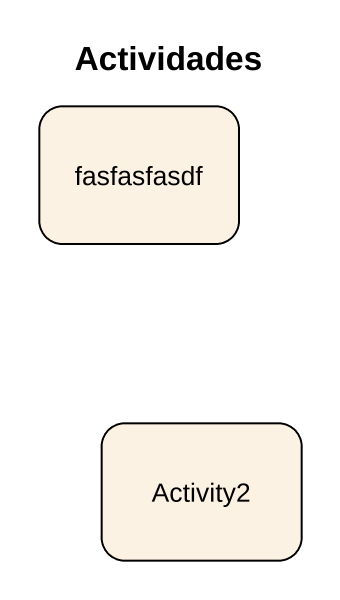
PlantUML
@startuml
title Actividades
hide empty description
state fasfasfasdf
state Activity2
@enduml
